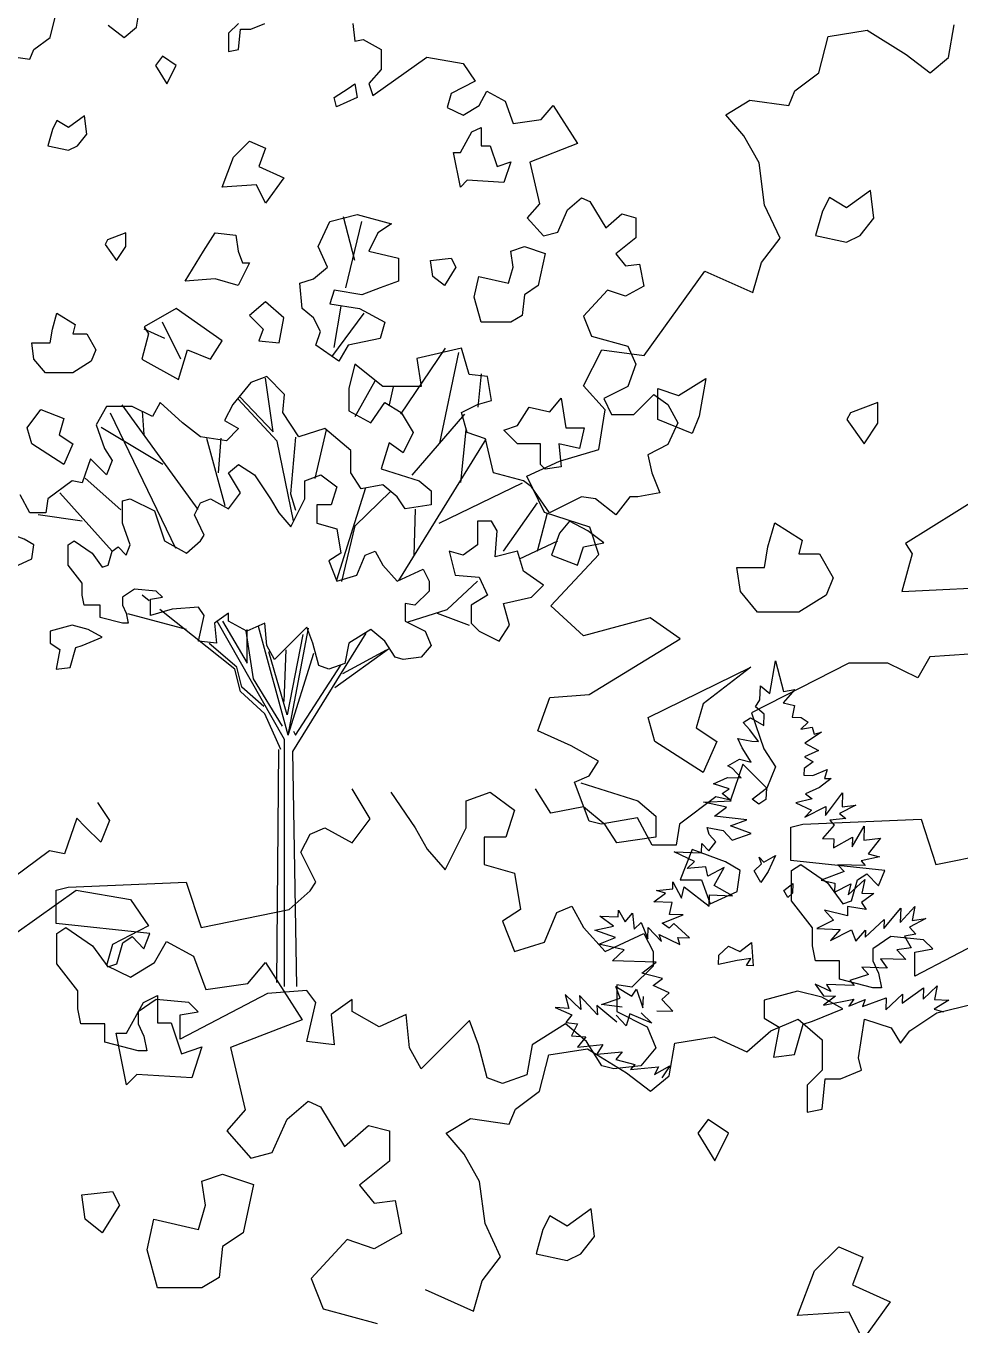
# Model space of a CAD drawing. Header units: inches. Extents: x -11 to 128, y 7 to 56.
# Drawn here: x 41.778 to 42.261, y 22.644 to 23.315 of the extents above; entities that cross this region are included whole.
import ezdxf

# ---------------------------------------------------------------- set-up
doc = ezdxf.new("R2010")
doc.units = ezdxf.units.IN
doc.header["$MEASUREMENT"] = 0
doc.layers.add('CAY', color=94, linetype='Continuous')
doc.layers.add('CAY-3', color=61, linetype='Continuous')
picture_1 = doc.add_image_def('image1.jpg', size_in_pixel=(1680, 1093))

# ---------------------------------------------------------------- blocks, each defined once
blk = doc.blocks.new('A$C76451831')
at = {"layer": 'CAY'}
for p, q in [((2471.8, 2031.9), (2478.5, 2069.3)), ((2478.5, 2069.3), (2487.7, 2034.1)), ((2460.6, 2024.6), (2461.2, 2040.4)), ((2461.2, 2040.4), (2471.8, 2031.9)), ((2500.9, 2036.3), (2487.3, 2020.9)), ((2487.7, 2034.1), (2500.9, 2036.3)), ((2455.4, 2016.6), (2460.6, 2024.6)), ((2487.3, 2020.9), (2500.3, 2017.8)), ((2465.5, 2008.1), (2455.4, 2016.6)), ((2465, 1995), (2465.5, 2008.1)), ((2500.3, 2017.8), (2497.6, 2004.7)), ((2497.6, 2004.7), (2508, 2004.3)), ((2508, 2004.3), (2515.9, 1998.6)), ((2441.2, 1998.5), (2449.5, 2003.7)), ((2449, 1990.1), (2441.2, 1998.5)), ((2459, 1976.6), (2449, 1990.1)), ((2449.5, 2003.7), (2465, 1995)), ((2515.9, 1998.6), (2507.5, 1990.8)), ((2507.5, 1990.8), (2520.7, 1993)), ((2520.7, 1993), (2523.1, 1984.8)), ((2435.1, 1980.1), (2451.3, 1976.8)), ((2440.1, 1969.1), (2435.1, 1980.1)), ((2451.3, 1976.8), (2459, 1976.6)), ((2531.4, 1987.2), (2512.4, 1974.7)), ((2512.4, 1974.7), (2527.9, 1966)), ((2523.1, 1984.8), (2531.4, 1987.2)), ((2450.4, 1952.9), (2440.1, 1969.1)), ((2527.9, 1966), (2511.8, 1958.9)), ((2423.5, 1948.4), (2437, 1956)), ((2428.9, 1945.4), (2423.5, 1948.4)), ((2438.9, 1934.7), (2428.9, 1945.4)), ((2437, 1956), (2450.4, 1952.9)), ((2511.3, 1945.3), (2511.1, 1937.6)), ((2522, 1953.1), (2511.3, 1945.3)), ((2511.8, 1958.9), (2522, 1953.1)), ((2521.5, 1937.2), (2538.1, 1944.4)), ((2538.1, 1944.4), (2535, 1934)), ((2407, 1927.6), (2423.1, 1935.2)), ((2423.1, 1935.2), (2438.9, 1934.7)), ((2511.1, 1937.6), (2521.5, 1937.2)), ((2542.7, 1933.8), (2529.2, 1923.4)), ((2535, 1934), (2542.7, 1933.8)), ((2425.3, 1922), (2407, 1927.6)), ((2417, 1916.8), (2425.3, 1922)), ((2427.6, 1908.3), (2417, 1916.8)), ((2529.2, 1923.4), (2513.1, 1916.2)), ((2513.1, 1916.2), (2520.6, 1910.5)), ((2536.2, 1891.4), (2555.7, 1917.4)), ((2555.7, 1917.4), (2555.1, 1901.1)), ((2395.4, 1906.7), (2427.6, 1908.3)), ((2421.9, 1900.8), (2395.4, 1906.7)), ((2408.4, 1890.4), (2421.9, 1900.8)), ((2520.6, 1910.5), (2501.8, 1905.7)), ((2501.8, 1905.7), (2520.1, 1897.4)), ((2512.1, 1889.5), (2536.6, 1901.8)), ((2536.6, 1901.8), (2536.2, 1891.4)), ((2571.1, 1903.3), (2552.1, 1893.5)), ((2555.1, 1901.1), (2571.1, 1903.3)), ((2445.4, 1886.4), (2408.4, 1890.4)), ((2426.6, 1879.3), (2445.4, 1886.4)), ((2520.1, 1897.4), (2512.1, 1889.5)), ((2559.6, 1887.8), (2541, 1885.8)), ((2541, 1885.8), (2546.2, 1880.1)), ((2552.1, 1893.5), (2559.6, 1887.8)), ((2402.2, 1869.3), (2399.8, 1877.6)), ((2399.8, 1877.6), (2418.2, 1874.2)), ((2418.2, 1874.2), (2428.7, 1862.9)), ((2450.3, 1870.4), (2426.6, 1879.3)), ((2428.7, 1862.9), (2450.3, 1870.4)), ((2546.2, 1880.1), (2532.6, 1864.8)), ((2566.7, 1855.4), (2580.6, 1878.9)), ((2580.6, 1878.9), (2580.1, 1863.1)), ((2393.3, 1848.3), (2393.7, 1859.2)), ((2393.7, 1859.2), (2401.6, 1850.7)), ((2401.6, 1850.7), (2409.6, 1860.9)), ((2409.6, 1860.9), (2402.2, 1869.3)), ((2532.6, 1864.8), (2545.7, 1864.3)), ((2545.3, 1853.9), (2567, 1866.3)), ((2545.7, 1864.3), (2545.3, 1853.9)), ((2567, 1866.3), (2566.7, 1855.4)), ((2580.1, 1863.1), (2599.2, 1865.2)), ((2599.2, 1865.2), (2585, 1847.1)), ((2361.6, 1849.4), (2393.3, 1848.3)), ((2385.3, 1838.2), (2361.6, 1849.4)), ((2598.4, 1843.9), (2577, 1839.2)), ((2585, 1847.1), (2598.4, 1843.9)), ((2376.8, 1830.3), (2385.3, 1838.2)), ((2398.2, 1832.3), (2376.8, 1830.3)), ((2400.5, 1821.3), (2398.2, 1832.3)), ((2419.5, 1831.5), (2400.5, 1821.3)), ((2407.9, 1810.6), (2419.5, 1831.5)), ((2557.5, 1826.7), (2530.9, 1816.8)), ((2581.8, 1833.6), (2550.1, 1834.7)), ((2550.1, 1834.7), (2557.5, 1826.7)), ((2577, 1839.2), (2581.8, 1833.6)), ((2360.1, 1806.9), (2360.4, 1815)), ((2360.4, 1815), (2370.2, 1796.1)), ((2428.8, 1799), (2407.9, 1810.6)), ((2530.9, 1816.8), (2546.6, 1813.5)), ((2546.6, 1813.5), (2546.3, 1803.1)), ((2546.3, 1803.1), (2565.2, 1812.8)), ((2562, 1799.8), (2581.2, 1817.7)), ((2565.2, 1812.8), (2562, 1799.8)), ((2581.2, 1817.7), (2577.9, 1802)), ((1580.1, 1739.3), (1673.3, 1805.4)), ((1673.3, 1805.4), (1735.8, 1794.7)), ((1735.8, 1794.7), (1756.4, 1764.1)), ((2338.3, 1791.8), (2351.8, 1801.7)), ((2341.5, 1804.8), (2360.1, 1806.9)), ((2351.8, 1801.7), (2341.5, 1804.8)), ((2370.2, 1796.1), (2373.4, 1809.1)), ((2373.4, 1809.1), (2402, 1786.8)), ((2402, 1786.8), (2402.5, 1799.9)), ((2402.5, 1799.9), (2428.8, 1799)), ((2591.5, 1801.5), (2577.6, 1791.1)), ((2577.9, 1802), (2591.5, 1801.5)), ((2297.4, 1774.6), (2297.7, 1782.3)), ((2297.7, 1782.3), (2305.3, 1768.9)), ((2359.6, 1791), (2338.3, 1791.8)), ((2356.4, 1777.5), (2359.6, 1791)), ((2561.2, 1775.8), (2534.7, 1782.2)), ((2534.7, 1782.2), (2545.1, 1770.9)), ((2561.5, 1786.7), (2561.2, 1775.8)), ((2582.7, 1783.2), (2561.5, 1786.7)), ((2577.6, 1791.1), (2582.7, 1783.2)), ((2603.3, 1761.2), (2622.6, 1784.5)), ((2622.1, 1768.2), (2639, 1786.7)), ((2622.6, 1784.5), (2622.1, 1768.2)), ((2639, 1786.7), (2635.8, 1770.5)), ((2292, 1763.9), (2276.1, 1775.3)), ((2276.1, 1775.3), (2297.4, 1774.6)), ((2305.3, 1768.9), (2313.9, 1779)), ((2313.9, 1779), (2315.9, 1760.3)), ((2315.9, 1760.3), (2323.9, 1768.2)), ((2323.9, 1768.2), (2331.4, 1749.4)), ((2347.9, 1767.4), (2372.2, 1777)), ((2355.9, 1761.7), (2347.9, 1767.4)), ((2361.5, 1766.9), (2355.9, 1761.7)), ((2372.2, 1777), (2356.4, 1777.5)), ((2379.5, 1750.4), (2361.5, 1766.9)), ((2545.1, 1770.9), (2526.2, 1761.2)), ((2581.6, 1751.1), (2603.6, 1771.6)), ((2603.6, 1771.6), (2603.3, 1761.2)), ((2651.7, 1772.6), (2632.8, 1762.9)), ((2635.8, 1770.5), (2651.7, 1772.6)), ((1756.4, 1764.1), (1715.1, 1742.8)), ((2270.6, 1759.2), (2292, 1763.9)), ((2294.3, 1750.7), (2270.6, 1759.2)), ((2275, 1743.2), (2294.3, 1750.7)), ((2331.4, 1749.4), (2331.9, 1762.5)), ((2331.9, 1762.5), (2347.1, 1746.1)), ((2347.1, 1746.1), (2344.7, 1754.4)), ((2344.7, 1754.4), (2368.3, 1742.7)), ((2365.9, 1750.9), (2379.5, 1750.4)), ((2368.3, 1742.7), (2365.9, 1750.9)), ((2526.2, 1761.2), (2552.9, 1760.2)), ((2552.9, 1760.2), (2541.6, 1747.5)), ((2541.6, 1747.5), (2566, 1759.8)), ((2566, 1759.8), (2571, 1746.5)), ((2571, 1746.5), (2581.9, 1759.2)), ((2581.9, 1759.2), (2581.6, 1751.1)), ((2640.2, 1754.5), (2627, 1752.2)), ((2627, 1752.2), (2634.6, 1738.8)), ((2632.8, 1762.9), (2640.2, 1754.5)), ((1715.1, 1742.8), (1708.1, 1718.6)), ((1763.5, 1722.2), (1777.1, 1746.4)), ((1777.1, 1746.4), (1808.3, 1729.3)), ((2304.2, 1736.7), (2275, 1743.2)), ((2290.6, 1724.1), (2304.2, 1736.7)), ((2634.6, 1738.8), (2618.3, 1736.6)), ((2618.3, 1736.6), (2628.7, 1725.4)), ((1735.8, 1705.1), (1763.5, 1722.2)), ((1808.3, 1729.3), (1822.5, 1690.9)), ((1870.8, 1698), (1891.4, 1722.2)), ((1891.4, 1722.2), (1933.3, 1656.1)), ((2340.9, 1722.3), (2290.6, 1724.1)), ((2324.6, 1709.7), (2340.9, 1722.3)), ((2628.7, 1725.4), (2599.3, 1726.4)), ((2599.3, 1726.4), (2607.1, 1715.7)), ((1708.1, 1718.6), (1735.8, 1705.1)), ((2348.4, 1703.5), (2324.6, 1709.7)), ((2585.5, 1708.3), (2564, 1701.4)), ((2577.7, 1716.8), (2585.5, 1708.3)), ((2607.1, 1715.7), (2577.7, 1716.8)), ((1822.5, 1690.9), (1870.8, 1698)), ((2294.6, 1694.5), (2313.2, 1683.4)), ((2299.6, 1681.1), (2294.6, 1694.5)), ((2313.2, 1683.4), (2318.5, 1691.4)), ((2318.5, 1691.4), (2325.9, 1669.8)), ((2337.7, 1695.7), (2348.4, 1703.5)), ((2356, 1687.3), (2337.7, 1695.7)), ((2524, 1697.3), (2533.9, 1683.8)), ((2542.3, 1688.5), (2524, 1697.3)), ((2569.2, 1695.7), (2537.1, 1696.9)), ((2537.1, 1696.9), (2542.3, 1688.5)), ((2564, 1701.4), (2569.2, 1695.7)), ((2624.3, 1675.2), (2648.9, 1693)), ((2648.4, 1679.8), (2664.8, 1695.1)), ((2648.9, 1693), (2648.4, 1679.8)), ((2664.8, 1695.1), (2661.6, 1679.4)), ((2236.3, 1685.2), (2240.6, 1669.3)), ((2254.4, 1667.9), (2236.3, 1685.2)), ((2252.8, 1684.1), (2254.4, 1667.9)), ((2273.6, 1662), (2252.8, 1684.1)), ((2278, 1673.7), (2299.6, 1681.1)), ((2325.9, 1669.8), (2326.4, 1682.9)), ((2347.5, 1679.5), (2356, 1687.3)), ((2360.2, 1665.9), (2347.5, 1679.5)), ((2547.5, 1683.4), (2533.6, 1673)), ((2533.6, 1673), (2568.7, 1679.9)), ((2533.9, 1683.8), (2547.5, 1683.4)), ((2568.7, 1679.9), (2563, 1671.9)), ((2563, 1671.9), (2581.8, 1679.4)), ((2578.8, 1671.4), (2605.9, 1681.3)), ((2581.8, 1679.4), (2578.8, 1671.4)), ((2605.4, 1667.7), (2624.6, 1685.6)), ((2605.9, 1681.3), (2605.4, 1667.7)), ((2624.6, 1685.6), (2624.3, 1675.2)), ((2677.9, 1678.8), (2661.2, 1668.5)), ((2661.6, 1679.4), (2677.9, 1678.8)), ((2664.3, 1664.1), (2722.6, 1678.3)), ((2224.6, 1670.4), (2244.1, 1661.9)), ((2240.6, 1669.3), (2224.6, 1670.4)), ((2244.1, 1661.9), (2237.2, 1653)), ((2272.6, 1672.4), (2273.6, 1662)), ((2295.9, 1653.3), (2272.6, 1672.4)), ((2301.9, 1670.6), (2278, 1673.7)), ((2306.7, 1649.3), (2295.1, 1661.4)), ((2310.8, 1662.9), (2306.7, 1649.3)), ((2336, 1652.2), (2310.8, 1662.9)), ((2323.9, 1664.2), (2336, 1652.2)), ((2341.7, 1666.5), (2360.2, 1665.9)), ((2633, 1643.5), (2664.3, 1664.1)), ((2661.2, 1668.5), (2672, 1665.4)), ((1933.3, 1656.1), (1850.8, 1624.3)), ((2237.2, 1653), (2250.5, 1651.6)), ((2250.5, 1651.6), (2243.7, 1637.7)), ((2473.2, 1643.5), (2504.5, 1657)), ((2504.5, 1657), (2532.2, 1632.9)), ((2574, 1612.2), (2581.1, 1657)), ((2581.1, 1657), (2611.8, 1647)), ((2611.8, 1647), (2622.4, 1629.3)), ((2243.7, 1637.7), (2260.2, 1636.6)), ((2260.2, 1636.6), (2250.4, 1624.7)), ((2362.4, 1629.3), (2407.8, 1636.4)), ((2407.8, 1636.4), (2445.5, 1619.3)), ((2445.5, 1619.3), (2473.2, 1643.5)), ((2532.2, 1632.9), (2532.2, 1598.1)), ((2622.4, 1629.3), (2633, 1643.5)), ((1850.8, 1624.3), (1867.9, 1552.3)), ((2206.7, 1573.9), (2217.3, 1615.8)), ((2217.3, 1615.8), (2262.1, 1622.8)), ((2250.4, 1624.7), (2279.7, 1627.6)), ((2262.1, 1622.8), (2306.9, 1595.1)), ((2279.7, 1627.6), (2272.6, 1616.4)), ((2272.6, 1616.4), (2301.9, 1619.3)), ((2301.9, 1619.3), (2294.6, 1610.4)), ((2355.9, 1591.6), (2362.4, 1629.3)), ((2294.6, 1610.4), (2316.5, 1604.8)), ((2316.5, 1604.8), (2311.6, 1598.8)), ((2311.6, 1598.8), (2343.6, 1601.9)), ((2339, 1593.3), (2356.7, 1603.2)), ((2343.6, 1601.9), (2339, 1593.3)), ((2356.7, 1603.2), (2347.6, 1589.1)), ((2577.6, 1598.1), (2574, 1612.2)), ((2306.9, 1595.1), (2334.7, 1573.9)), ((2334.7, 1573.9), (2355.9, 1591.6)), ((2532.2, 1598.1), (2515.1, 1580.9)), ((2532.2, 1553.2), (2535.7, 1588)), ((2535.7, 1588), (2553.4, 1588)), ((2553.4, 1588), (2577.6, 1598.1)), ((2179, 1553.2), (2206.7, 1573.9)), ((2515.1, 1580.9), (2515.1, 1549.7)), ((1916.2, 1541.7), (1940.4, 1562.3)), ((1940.4, 1562.3), (1954.5, 1555.8)), ((1954.5, 1555.8), (1982.2, 1510.4)), ((1867.9, 1552.3), (1846.6, 1528.1)), ((1899.1, 1503.3), (1916.2, 1541.7)), ((2099.4, 1525.5), (2127.1, 1542.6)), ((2127.1, 1542.6), (2171.9, 1536.1)), ((2171.9, 1536.1), (2179, 1553.2)), ((2515.1, 1549.7), (2532.2, 1553.2)), ((1846.6, 1528.1), (1874.3, 1496.9)), ((1982.2, 1510.4), (2010, 1534.6)), ((2010, 1534.6), (2034.1, 1528.1)), ((2034.1, 1528.1), (2034.1, 1493.3)), ((2120, 1501.3), (2099.4, 1525.5)), ((1874.3, 1496.9), (1899.1, 1503.3)), ((2137.7, 1470.1), (2120, 1501.3)), ((2034.1, 1493.3), (1999.3, 1465.6)), ((2144.2, 1421.7), (2137.7, 1470.1)), ((1999.3, 1465.6), (2016.4, 1445)), ((2016.4, 1445), (2040.6, 1447.9)), ((2040.6, 1447.9), (2047.7, 1410.1)), ((2161.9, 1383.3), (2144.2, 1421.7)), ((2047.7, 1410.1), (2016.4, 1392.5)), ((1985.2, 1403.1), (1943.9, 1358.2)), ((2016.4, 1392.5), (1985.2, 1403.1)), ((2140.7, 1355.6), (2161.9, 1383.3)), ((1943.9, 1358.2), (1957.5, 1323.4)), ((2130.6, 1320.8), (2140.7, 1355.6)), ((2075.2, 1345.6), (2130.6, 1320.8)), ((1957.5, 1323.4), (2020, 1306.3)), ((2228.3, 971.5), (2215.1, 1021.6)), ((2217.8, 939.8), (2236.3, 1016.3)), ((2204.6, 871.1), (2212.5, 918.7)), ((2027.8, 857.9), (2006.6, 900.2)), ((2201.9, 860.6), (2238.9, 910.7)), ((2009.3, 881.7), (1985.5, 892.2)), ((2281, 794.5), (2332.5, 870.4)), ((2491.6, 827), (2512.8, 868.3)), ((2512.8, 868.3), (2561.2, 861.8)), ((2326.2, 761), (2347.8, 865.6)), ((2370.1, 802.5), (2374.1, 840.9)), ((2134, 774), (2125.3, 835.7)), ((2228.6, 791.9), (2251.7, 832.8)), ((2268, 805.1), (2272.9, 825.9)), ((2516.4, 799.3), (2491.6, 827)), ((2138.7, 763.4), (2093.5, 812.2)), ((2095.8, 814.5), (2134, 774)), ((2022.3, 639.8), (1946.8, 795.6)), ((2047.7, 684.5), (1960.2, 805.1)), ((1985.8, 770.9), (1983.8, 797.9)), ((2294.3, 724.1), (2354.9, 794.5)), ((2509.3, 753.8), (2516.4, 799.3)), ((2007, 736.3), (1936.2, 779.1)), ((2079.1, 689), (2057.9, 766.3)), ((2071.1, 726.8), (2074.5, 766.9)), ((2157.5, 671.8), (2138.7, 763.4)), ((2159.9, 768.1), (2154, 702.8)), ((2182.7, 720.5), (2195.7, 776.4)), ((2278.7, 602.9), (2379.6, 765.8)), ((2350.1, 715.8), (2356.4, 776.4)), ((2463.9, 740.3), (2509.3, 753.8)), ((2426.2, 723.2), (2463.9, 740.3)), ((1958.8, 684.4), (1917.8, 720.8)), ((2446.8, 681.3), (2426.2, 723.2)), ((1948.8, 636.8), (1888.7, 704)), ((2207.6, 603.7), (2240.9, 709.9)), ((2228.7, 665.9), (2269.2, 705.2)), ((2325.4, 669), (2421.3, 715.4)), ((2154, 702.8), (2159.9, 684)), ((2399.3, 636.8), (2438.6, 692.2)), ((1914.2, 671.4), (1863.5, 678.5)), ((2296.7, 631.7), (2297.9, 685.1)), ((2438.6, 636.8), (2450, 680.8)), ((2498.7, 664.2), (2446.8, 681.3)), ((2213.4, 601.8), (2228.7, 665.9)), ((2509.3, 632.9), (2498.7, 664.2)), ((2417.8, 627.7), (2461.8, 648.6)), ((2334.4, 569.5), (2369.4, 602.2)), ((1991.5, 579.5), (1983.4, 586)), ((2041.2, 539.6), (2003.7, 569.7)), ((2289.6, 555.4), (2334.4, 569.5)), ((2034.5, 546.7), (1966.9, 564.4)), ((2147.3, 419.7), (2069.9, 556)), ((2075.8, 556.2), (2104.1, 507.8)), ((2323, 565.2), (2360, 551.4)), ((2089.9, 500.7), (2041.2, 539.6)), ((2102.9, 544.4), (2111.2, 489.7)), ((2104.1, 507.8), (2104.1, 546.7)), ((2151.6, 424.8), (2117.3, 549.9)), ((2168.2, 540.8), (2150.5, 448.4)), ((2151.6, 424.8), (2175, 548.1)), ((2156.8, 405.9), (2241.3, 542.4)), ((2092.3, 503.1), (2060.4, 530.2)), ((2205.1, 479.9), (2266.8, 524.3)), ((2150.5, 448.4), (2129.2, 520.8)), ((2146.9, 463.7), (2149.3, 523.1)), ((2151.6, 424.8), (2181.2, 519.2)), ((2214.5, 496), (2264.5, 523.1)), ((2096.6, 475.1), (2089.9, 500.7)), ((2098.2, 480.3), (2092.3, 503.1)), ((2159.9, 424.8), (2212.2, 505.4)), ((2123.3, 457.8), (2098.2, 480.3)), ((2111.2, 489.7), (2144.6, 435.4)), ((2124.5, 449.6), (2096.6, 475.1)), ((2143, 408.3), (2124.5, 449.6)), ((2147.3, 135.4), (2147.3, 419.7)), ((2157.5, 429.5), (2159.9, 424.8)), ((2138.3, 140.1), (2140.6, 408.3)), ((2161.5, 135.4), (2156.8, 405.9))]:
    blk.add_line(p, q, dxfattribs=at)
for points in [[(2451.7, 1910.2), (2468, 1922.8), (2467.5, 1909.6), (2459.2, 1904.5)], [(2453.8, 1827.6), (2462.2, 1835.5), (2459.8, 1843.3), (2465, 1837.6), (2478.4, 1845.3), (2470.1, 1827), (2461.5, 1814.2)], [(2452.7, 1718.4), (2445, 1718.7), (2450.2, 1726.6), (2434.3, 1724.5), (2412.8, 1719.8), (2413.2, 1730.7), (2424.4, 1740.7), (2437.4, 1734.8), (2450.9, 1745.2)], [(1750.8, 1676.2), (1766.7, 1684.2), (1766.7, 1652.5), (1782.5, 1652.5), (1794.4, 1616.8), (1818.1, 1624.8), (1806.3, 1589.1), (1742.9, 1593.1), (1731.1, 1581.2), (1719.2, 1640.6), (1731.1, 1640.6)], [(2424.5, 1525.4), (2400.8, 1541.2), (2388.9, 1525.4), (2408.7, 1493.7)], [(1754.8, 1391.1), (1762.7, 1426.7), (1814.2, 1414.8), (1822.1, 1442.6), (1818.1, 1470.3), (1841.9, 1478.2), (1877.5, 1466.3), (1865.7, 1410.9), (1841.9, 1395), (1837.9, 1359.4), (1818.1, 1347.5), (1766.7, 1347.5)], [(1683.5, 1426.7), (1679.6, 1454.5), (1715.2, 1458.4), (1723.1, 1442.6), (1703.3, 1410.9)], [(2270.1, 1406.6), (2266.2, 1438.3), (2238.4, 1418.5), (2218.7, 1430.3), (2210.7, 1414.5), (2202.8, 1386.8), (2238.4, 1378.9), (2254.3, 1386.8)], [(2523.5, 1367), (2551.2, 1394.7), (2578.9, 1382.8), (2567, 1351.1), (2610.6, 1331.3), (2578.9, 1287.8), (2563.1, 1319.5), (2503.7, 1315.5)], [(2022.5, 1195.9), (2006.6, 1206.4), (1998.7, 1195.9), (2011.9, 1174.8)], [(2220.4, 1169.5), (2228.3, 1174.8), (2231, 1158.9), (2207.2, 1148.4), (2204.6, 1158.9)], [(1919.5, 1116.7), (1916.9, 1137.8), (1898.4, 1124.6), (1885.2, 1132.5), (1880, 1122), (1874.7, 1103.5), (1898.4, 1098.2), (1909, 1103.5)], [(2362.9, 1119.3), (2373.5, 1124.6), (2373.5, 1103.5), (2384.1, 1103.5), (2392, 1079.7), (2407.8, 1085), (2399.9, 1061.2), (2357.7, 1063.9), (2349.7, 1055.9), (2341.8, 1095.6), (2349.7, 1095.6)], [(2088.5, 1090.3), (2106.9, 1108.8), (2125.4, 1100.8), (2117.5, 1079.7), (2146.5, 1066.5), (2125.4, 1037.5), (2114.9, 1058.6), (2075.3, 1055.9)], [(2209.9, 855.3), (2183.5, 873.8), (2188.8, 889.6), (2180.8, 905.5), (2167.6, 916), (2165, 945.1), (2180.8, 950.3), (2196.7, 963.5), (2186.1, 987.3), (2199.3, 1016.3), (2231, 1024.3), (2270.6, 1013.7), (2254.7, 1003.1), (2244.2, 982), (2278.5, 974.1), (2278.5, 947.7), (2257.4, 939.8), (2236.3, 931.9), (2204.6, 937.1), (2199.3, 921.3), (2233.6, 916), (2262.7, 900.2), (2257.4, 881.7), (2220.4, 873.8)], [(1943.3, 995.2), (1940.7, 989.9), (1953.9, 971.5), (1964.4, 987.3), (1964.4, 1003.1)], [(2054.1, 982), (2067.3, 1003.1), (2091.1, 1000.5), (2093.7, 982), (2099, 968.8), (2106.9, 968.8), (2093.7, 942.4), (2067.3, 950.3), (2033, 947.7)], [(2365.6, 929.2), (2370.9, 953), (2405.2, 945.1), (2410.4, 963.5), (2407.8, 982), (2423.6, 987.3), (2447.4, 979.4), (2439.5, 942.4), (2423.6, 931.9), (2421, 908.1), (2407.8, 900.2), (2373.5, 900.2)], [(2318.1, 953), (2315.4, 971.5), (2339.2, 974.1), (2344.5, 963.5), (2331.3, 942.4)], [(2062.1, 857.9), (2075.3, 879), (2022.5, 916), (1985.5, 894.9), (1990.8, 887), (1982.9, 857.9), (2025.1, 834.2), (2035.7, 868.5)], [(2141.2, 876.4), (2146.5, 905.5), (2125.4, 923.9), (2106.9, 908.1), (2122.8, 892.2), (2117.5, 879)], [(1903.7, 887), (1919.5, 887), (1930.1, 868.5), (1924.8, 855.3), (1903.7, 842.1), (1872, 842.1), (1858.8, 857.9), (1856.2, 876.4), (1877.3, 876.4), (1880, 892.2), (1885.2, 910.7), (1906.4, 897.5)], [(2577.1, 788.1), (2577.1, 823.8), (2600.8, 815.8), (2632.5, 835.6), (2624.6, 792.1), (2616.7, 772.3)], [(2415.7, 781.4), (2428.9, 802.5), (2452.7, 797.2), (2465.9, 813), (2471.2, 778.7), (2492.3, 778.7), (2487, 755), (2463.2, 760.2), (2465.9, 733.8), (2447.4, 731.2), (2442.1, 736.5), (2442.1, 760.2), (2415.7, 760.2), (2399.9, 776.1)], [(1856.2, 760.2), (1850.9, 778.7), (1866.8, 799.8), (1893.2, 789.3), (1887.9, 770.8), (1903.7, 760.2), (1893.2, 736.5)], [(1999.5, 590.8), (1974.4, 593.1), (1960.6, 583.7), (1960.6, 574.6), (1964.9, 565.2), (1967.3, 553.8), (1960.6, 553.8), (1935.1, 560.5), (1935.1, 574.6), (1916.6, 574.6), (1914.2, 586), (1914.2, 599.8), (1898.1, 620.6), (1898.1, 643.8), (1905.2, 648.6), (1925.6, 634.4), (1937.4, 618.3), (1944.1, 620.6), (1948.8, 636.8), (1955.9, 641.5), (1964.9, 632), (1969.6, 643.8), (1960.6, 669), (1960.6, 694.6), (1969.6, 696.9), (1997.6, 683.2), (2009, 648.6), (2034.5, 634.4), (2050.6, 648.6), (2054.9, 655.2), (2043.5, 678.5), (2050.6, 692.2), (2062, 696.9), (2082.9, 685.5), (2096.6, 704), (2082.9, 726.8), (2094.3, 736.3), (2112.7, 724.5), (2131.2, 696.9), (2140.6, 680.8), (2154.4, 664.7), (2170.5, 696.9), (2170.5, 717.8), (2189, 724.5), (2207.5, 710.7), (2200.8, 689.9), (2184.3, 689.9), (2184.3, 669), (2207.5, 662.3), (2212.2, 634.4), (2198.4, 625.4), (2207.5, 602.2), (2230.7, 609.2), (2240.1, 632), (2251.5, 636.8), (2260.5, 620.6), (2277, 602.2), (2306.9, 615.9), (2314, 602.2), (2314, 590.8), (2297.5, 574.6), (2286.1, 576.6), (2286.1, 556.2), (2309.3, 544.4), (2316, 528.2), (2304.6, 514.5), (2283.7, 512.1), (2274.7, 514.5), (2262.9, 533), (2246.8, 546.7), (2221.2, 530.6), (2216.9, 507.4), (2198.4, 500.7), (2186.6, 505), (2179.9, 530.6), (2172.9, 549.1), (2156.8, 533), (2135.9, 512.1), (2126.9, 528.2), (2124.5, 553.8), (2103.7, 544.4), (2082.9, 556.2), (2082.9, 565.2), (2066.7, 553.8), (2069.1, 530.6), (2048.3, 533), (2054.9, 562.8), (2048.3, 572.3), (2018, 569.9), (1992.8, 562.8), (1992.8, 581.3), (2006.6, 583.7)], [(2392.2, 660), (2385.5, 671.4), (2369.4, 671.4), (2369.4, 643.8), (2352.9, 632), (2336.8, 636.8), (2343.9, 609.2), (2371.4, 606.9), (2380.8, 586), (2362.3, 574.6), (2362.3, 553.8), (2371.4, 544.4), (2394.6, 533), (2406.4, 551.4), (2399.3, 576.6), (2431.5, 583.7), (2445.3, 597.4), (2422.5, 613.6), (2415.4, 636.8), (2389.8, 630.1)], [(2475.5, 671.4), (2463.7, 657.6), (2454.7, 632), (2484.6, 620.6), (2491.7, 641.5), (2514.8, 646.2), (2496.4, 660)]]:
    blk.add_lwpolyline(points, close=True, dxfattribs=at)
for points in [[(2492.6, 1796.8), (2487.9, 1805.1), (2498.6, 1812.9), (2498.2, 1802), (2492.6, 1796.8)], [(1824.2, 1207.4), (1854.1, 1203), (1858.8, 1214.4), (1877.3, 1228.2), (1884.3, 1256.1)], [(1944.1, 1242.4), (1962.6, 1228.2), (1976.7, 1240), (1981, 1265.2)], [(2094.3, 1244.3), (2082.9, 1232.9), (2082.9, 1212.1), (2094.3, 1214.4), (2096.6, 1237.6), (2108.4, 1237.6), (2124.5, 1244.3)], [(2225.9, 1244.3), (2228.3, 1223.9), (2237.7, 1225.8), (2258.6, 1214.4), (2258.6, 1191.2), (2244.4, 1175.1), (2249.1, 1161.4), (2311.2, 1205.4), (2352.9, 1198.3), (2366.7, 1177.9), (2339.1, 1163.7), (2334.4, 1147.6), (2352.9, 1138.5), (2371.4, 1149.9), (2380.4, 1166.1), (2401.2, 1154.7), (2410.7, 1129.1), (2442.9, 1133.8), (2456.7, 1149.9), (2484.6, 1105.9), (2429.6, 1084.7), (2441, 1036.7), (2426.8, 1020.6), (2445.3, 999.7), (2461.8, 1004.1), (2473.2, 1029.6), (2489.3, 1043.4), (2498.7, 1039.1), (2517.2, 1008.8), (2535.7, 1024.9), (2551.8, 1020.6), (2551.8, 997.4), (2528.6, 978.9), (2540, 965.1), (2556.1, 967.1), (2560.8, 941.9), (2540, 930.1), (2519.2, 937.2), (2491.7, 907.3), (2500.7, 884.1), (2542.4, 872.7), (2551.8, 851.9), (2542.4, 826.3), (2533.3, 821.6), (2514.8, 812.5), (2523.9, 794.1), (2549.4, 794.1), (2572.6, 816.9), (2588.7, 805.5), (2600.1, 784.6), (2588.7, 759.5), (2565.6, 747.7), (2570.3, 726.8), (2579.3, 704), (2554.2, 699.3), (2544.7, 699.3), (2528.6, 678.5), (2505.4, 696.9), (2489.3, 699.3), (2452.3, 680.8), (2431.5, 710.7), (2422.5, 717.8), (2387.9, 726.8), (2378.5, 766.1), (2357.6, 773.2), (2350.9, 796.4), (2369.4, 805.5), (2385.5, 810.2), (2380.8, 837.7), (2360, 840.1), (2350.9, 870.4), (2299.8, 858.6), (2304.6, 826.3), (2260.5, 826.3), (2228.3, 851.9), (2221.2, 824), (2221.2, 798.4), (2246.8, 784.6), (2262.9, 807.8), (2281.4, 796.4), (2295.5, 773.2), (2283.7, 750), (2267.6, 761.4), (2258.6, 731.5), (2302.2, 717.8), (2316, 706), (2316, 689.9), (2286.1, 685.5), (2277, 699.3), (2260.5, 713.1), (2235.4, 708.3), (2223.6, 726.8), (2223.6, 752.4), (2193.7, 777.9), (2163.8, 768.5), (2145.4, 796.4), (2147.3, 816.9), (2126.9, 837.7), (2108.4, 831), (2087.6, 805.5), (2078.1, 787), (2094.3, 777.9), (2080.5, 763.8), (2050.6, 768.5), (2029.8, 784.6), (2004.2, 807.8), (1995.2, 791.7), (1972, 803.1), (1942.1, 803.1), (1930.3, 782.3), (1939.8, 754.7), (1948.8, 741), (1942.1, 724.5), (1930.3, 736.3), (1923.7, 742.9), (1914.2, 715.4), (1902.8, 717.8), (1874.9, 696.9), (1872.6, 680.8), (1854.1, 680.8), (1842.7, 701.7)]]:
    blk.add_lwpolyline(points, dxfattribs=at)
at = {"layer": 'CAY-3'}
for p, q in [((2911.8, 1205.1), (2918.3, 1242.8)), ((2762.6, 1187.4), (2773.2, 1229.3)), ((2773.2, 1229.3), (2818.1, 1236.4)), ((2818.1, 1236.4), (2862.9, 1208.6)), ((2862.9, 1208.6), (2890.6, 1187.4)), ((2890.6, 1187.4), (2911.8, 1205.1)), ((2734.9, 1166.8), (2762.6, 1187.4)), ((2727.8, 1149.6), (2734.9, 1166.8)), ((2655.3, 1139), (2683, 1156.1)), ((2683, 1156.1), (2727.8, 1149.6)), ((2676, 1114.8), (2655.3, 1139)), ((2693.6, 1083.6), (2676, 1114.8)), ((2700.1, 1035.2), (2693.6, 1083.6)), ((2717.8, 996.9), (2700.1, 1035.2)), ((2696.6, 969.1), (2717.8, 996.9)), ((2561.2, 861.8), (2631.1, 959.1)), ((2631.1, 959.1), (2686.6, 934.3)), ((2686.6, 934.3), (2696.6, 969.1)), ((2453.9, 573.9), (2509.3, 632.9)), ((2491.6, 539.1), (2453.9, 573.9)), ((2568.3, 559.8), (2491.6, 539.1)), ((2603, 535.6), (2568.3, 559.8)), ((2498.1, 471.6), (2603, 535.6)), ((2890.2, 514.9), (2876.6, 490.8)), ((2991.4, 522), (2890.2, 514.9)), ((2797, 507.9), (2685, 450.4)), ((2841.8, 507.9), (2797, 507.9)), ((2876.6, 490.8), (2841.8, 507.9)), ((2439.1, 429.8), (2452.7, 468.1)), ((2452.7, 468.1), (2498.1, 471.6)), ((2685, 450.4), (2699.2, 409.1)), ((2477.5, 412.7), (2439.1, 429.8)), ((2508.7, 395), (2477.5, 412.7)), ((2699.2, 409.1), (2712.7, 388.5)), ((2498.1, 377.9), (2508.7, 395)), ((2675.1, 391.3), (2660.8, 350.1)), ((2685, 381.4), (2675.1, 391.3)), ((2481, 370.8), (2498.1, 377.9)), ((2702.7, 363.7), (2685, 381.4)), ((2712.7, 388.5), (2702.7, 363.7)), ((2245.7, 328.6), (2225, 362.9)), ((2269.8, 359.3), (2297.6, 318)), ((2356.5, 349.3), (2384.2, 359.3)), ((2384.2, 359.3), (2411.9, 338.7)), ((2453.8, 335.1), (2436.1, 362.9)), ((2498.1, 326), (2481, 370.8)), ((2488.6, 369.9), (2554, 349.3)), ((1932.1, 347.2), (1945.6, 326.5)), ((2356.5, 318), (2356.5, 349.3)), ((2554, 349.3), (2574.7, 331.6)), ((2643.7, 353.7), (2601.9, 322.4)), ((2660.8, 350.1), (2643.7, 353.7)), ((1908, 329.4), (1893.8, 288.2)), ((1917.9, 319.4), (1908, 329.4)), ((2411.9, 338.7), (2401.9, 307.4)), ((2491.5, 342.2), (2453.8, 335.1)), ((2516.3, 321.6), (2491.5, 342.2)), ((2553.5, 329.5), (2511.7, 322.4)), ((2570.6, 298.2), (2553.5, 329.5)), ((2574.7, 331.6), (2574.7, 307.4)), ((1935.6, 301.8), (1917.9, 319.4)), ((1945.6, 326.5), (1935.6, 301.8)), ((2176.7, 310.9), (2193.8, 318)), ((2193.8, 318), (2225, 300.9)), ((2225, 300.9), (2245.7, 328.6)), ((2297.6, 318), (2311.7, 293.8)), ((2332.3, 269.7), (2356.5, 318)), ((2511.7, 322.4), (2498.1, 326)), ((2529.9, 300.9), (2516.3, 321.6)), ((2601.9, 322.4), (2598.3, 298.2)), ((2730.4, 318.9), (2744, 322.4)), ((2730.4, 280.5), (2730.4, 318.9)), ((2744, 322.4), (2880.2, 328)), ((2880.2, 328), (2897.3, 276)), ((2166.1, 290.3), (2176.7, 310.9)), ((2377.2, 307.4), (2377.2, 276.1)), ((2401.9, 307.4), (2377.2, 307.4)), ((2574.7, 307.4), (2529.9, 300.9)), ((1876.7, 291.7), (1834.8, 260.5)), ((1893.8, 288.2), (1876.7, 291.7)), ((2183.2, 255.5), (2166.1, 290.3)), ((2311.7, 293.8), (2332.3, 269.7)), ((2598.3, 298.2), (2570.6, 298.2)), ((2897.3, 276), (2998.5, 296.7)), ((2377.2, 276.1), (2411.9, 266.1)), ((2838.3, 269), (2730.4, 280.5)), ((2731, 269), (2741.6, 276)), ((2741.6, 276), (2772.3, 254.8)), ((1898, 249.9), (2034.2, 255.5)), ((2034.2, 255.5), (2051.3, 203.6)), ((2176.7, 245.5), (2183.2, 255.5)), ((2411.9, 266.1), (2419, 224.2)), ((2731, 234.2), (2731, 269)), ((2772.3, 254.8), (2790, 230.6)), ((2800, 234.2), (2807.1, 258.3)), ((2807.1, 258.3), (2817.7, 265.4)), ((2817.7, 265.4), (2831.2, 251.3)), ((2831.2, 251.3), (2838.3, 269)), ((1884.4, 246.4), (1898, 249.9)), ((1884.4, 208.1), (1884.4, 246.4)), ((2152.5, 224.2), (2176.7, 245.5)), ((2460.9, 220.7), (2478, 227.8)), ((2478, 227.8), (2491.5, 203.6)), ((2755.2, 202.9), (2731, 234.2)), ((2790, 230.6), (2800, 234.2)), ((2051.3, 203.6), (2152.5, 224.2)), ((2419, 224.2), (2398.4, 210.7)), ((2398.4, 210.7), (2411.9, 175.9)), ((2446.7, 186.5), (2460.9, 220.7)), ((1992.3, 196.5), (1884.4, 208.1)), ((1885, 196.5), (1895.6, 203.6)), ((1885, 161.7), (1885, 196.5)), ((1895.6, 203.6), (1926.3, 182.3)), ((1985.3, 178.8), (1992.3, 196.5)), ((2491.5, 203.6), (2516.3, 175.9)), ((2516.3, 175.9), (2561.1, 196.5)), ((2561.1, 196.5), (2571.7, 175.9)), ((2755.2, 182.3), (2755.2, 202.9)), ((2973.7, 200), (2873.1, 147.5)), ((1926.3, 182.3), (1944, 158.2)), ((1954, 161.7), (1961.1, 185.9)), ((1961.1, 185.9), (1971.7, 193)), ((1971.7, 193), (1985.3, 178.8)), ((2411.9, 175.9), (2446.7, 186.5)), ((2758.7, 165.1), (2755.2, 182.3)), ((2845.4, 192.9), (2824.7, 178.7)), ((2883.1, 189.3), (2845.4, 192.9)), ((2893.7, 178.7), (2883.1, 189.3)), ((2571.7, 175.9), (2571.7, 158.8)), ((2786.4, 165.1), (2758.7, 165.1)), ((2786.4, 143.9), (2786.4, 165.1)), ((2824.7, 178.7), (2824.7, 165.1)), ((2824.7, 165.1), (2831.2, 151)), ((2873.1, 175.2), (2893.7, 178.7)), ((2873.1, 147.5), (2873.1, 175.2)), ((1909.2, 130.4), (1885, 161.7)), ((1944, 158.2), (1954, 161.7)), ((2571.7, 158.8), (2547, 134.6)), ((2831.2, 151), (2834.8, 133.9)), ((2529.9, 137.5), (2529.9, 106.9)), ((2547, 134.6), (2529.9, 137.5)), ((2824.7, 133.9), (2786.4, 143.9)), ((1909.2, 109.8), (1909.2, 130.4)), ((1999.4, 120.4), (1978.8, 106.3)), ((2037.1, 116.9), (1999.4, 120.4)), ((2127.7, 127.5), (2027.1, 75)), ((2173.1, 131), (2127.7, 127.5)), ((2183.2, 116.9), (2173.1, 131)), ((2225, 120.4), (2200.9, 103.3)), ((2225, 106.9), (2225, 120.4)), ((2834.8, 133.9), (2824.7, 133.9)), ((1912.7, 92.7), (1909.2, 109.8)), ((1978.8, 106.3), (1978.8, 92.7)), ((2027.1, 102.7), (2047.8, 106.3)), ((2047.8, 106.3), (2037.1, 116.9)), ((2173.1, 72.1), (2183.2, 116.9)), ((2256.3, 89.2), (2225, 106.9)), ((2529.9, 106.9), (2564.7, 89.2)), ((1940.4, 92.7), (1912.7, 92.7)), ((1940.4, 71.5), (1940.4, 92.7)), ((1978.8, 92.7), (1985.3, 78.5)), ((2027.1, 75), (2027.1, 102.7)), ((2200.9, 103.3), (2204.4, 68.5)), ((2287.5, 103.3), (2256.3, 89.2)), ((2291.1, 65), (2287.5, 103.3)), ((2360.1, 96.2), (2335.9, 72.1)), ((2370.7, 68.5), (2360.1, 96.2)), ((2470.9, 92.7), (2432.6, 68.5)), ((2495.1, 72.1), (2470.9, 92.7)), ((1985.3, 78.5), (1988.8, 61.4)), ((2564.7, 89.2), (2574.7, 65)), ((1978.8, 61.4), (1940.4, 71.5)), ((1988.8, 61.4), (1978.8, 61.4)), ((2204.4, 68.5), (2173.1, 72.1)), ((2304.6, 40.8), (2291.1, 65)), ((2335.9, 72.1), (2304.6, 40.8)), ((2380.7, 30.2), (2370.7, 68.5)), ((2432.6, 68.5), (2426.1, 33.7)), ((2512.8, 44.3), (2495.1, 72.1)), ((2574.7, 65), (2557.6, 44.3)), ((2398.4, 23.7), (2380.7, 30.2)), ((2426.1, 33.7), (2398.4, 23.7)), ((2526.3, 40.8), (2512.8, 44.3)), ((2557.6, 44.3), (2526.3, 40.8))]:
    blk.add_line(p, q, dxfattribs=at)
for points in [[(2826, 1020.1), (2822.1, 1051.8), (2794.4, 1032), (2774.6, 1043.9), (2766.7, 1028), (2758.7, 1000.3), (2794.4, 992.4), (2810.2, 1000.3)], [(2798.8, 796), (2794.8, 788.1), (2814.6, 760.4), (2830.5, 784.1), (2830.5, 807.9)], [(3039.8, 632), (3059.6, 663.7), (2980.4, 719.1), (2862.1, 645.5), (2870, 633.6), (2858.2, 590.1), (2984.4, 596.3), (3000.2, 647.8)], [(1847.4, 650.5), (1821.8, 660), (1812.8, 636.8), (1828.9, 636.8), (1835.6, 618.3), (1856.4, 627.7), (1858.8, 643.8)], [(2739.4, 633.6), (2763.2, 633.6), (2779, 605.9), (2771.1, 586.1), (2739.4, 566.3), (2691.9, 566.3), (2672.1, 590.1), (2668.1, 617.8), (2699.8, 617.8), (2703.8, 641.6), (2711.7, 669.3), (2743.4, 649.5)], [(1921.3, 546.7), (1902.8, 551.4), (1877.3, 544.4), (1877.3, 530.6), (1888.7, 523.5), (1884.3, 500.7), (1900.5, 502.7), (1907.1, 525.9), (1914.2, 528.2), (1937.4, 537.7)], [(2573.8, 417.4), (2565.9, 445.1), (2684, 503), (2629.2, 460.9), (2621.3, 433.2), (2645.1, 417.4), (2629.2, 381.7)], [(2654.9, 279), (2616.6, 293.2), (2603, 258.3), (2627.2, 258.3), (2637.2, 230.6), (2668.5, 244.8), (2672, 269)], [(2765.8, 123.3), (2738.1, 130.3), (2699.7, 119.7), (2699.7, 99.1), (2716.8, 88.5), (2710.4, 54.3), (2734.5, 57.2), (2744.6, 92), (2755.2, 95.5), (2790, 109.7)]]:
    blk.add_lwpolyline(points, close=True, dxfattribs=at)

msp = doc.modelspace()

# ---------------------------------------------------------------- block references
at = {"layer": 'CAY', "xscale": 0.0004489089019145984, "yscale": 0.0004489089019145984, "zscale": 0.0004489089019145984}
for p in [(40.94818, 22.75806), (41.05328, 22.05824)]:
    msp.add_blockref('A$C76451831', p, dxfattribs=at)

# ---------------------------------------------------------------- pictures from other files: only their frames are drawn
image = msp.add_image(picture_1, insert=(12.49661, 7.37723), size_in_units=(74.4025, 48.40591))
image.dxf.flags = 6

doc.saveas('drawing.dxf')
